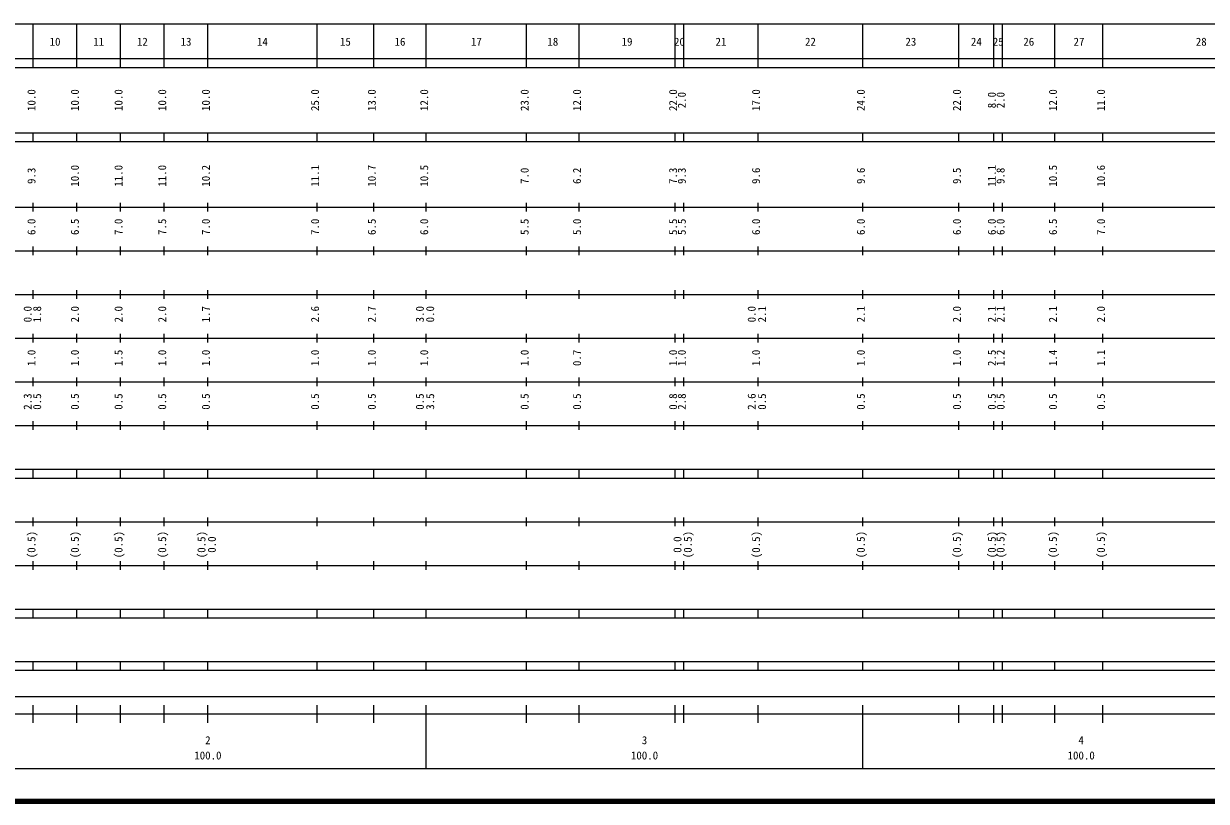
# Model space of a CAD drawing. Units: millimetres on the paper, enlarged 1000 times. Extents: x 40000 to 680000, y 20000 to 380000.
# Drawn here: x 175811 to 446668, y 20000 to 198000 of the extents above; entities that cross this region are included whole.
import ezdxf
from ezdxf.enums import TextEntityAlignment as Align

# ---------------------------------------------------------------- set-up
doc = ezdxf.new("R2010")
doc.units = ezdxf.units.MM
doc.header["$LTSCALE"] = 1000
doc.layers.add('M-TTL', color=2, linetype='Continuous', lineweight=140)
doc.layers.add('M-TTL-BAND', color=7, linetype='Continuous', lineweight=25)
doc.styles.add('ＭＳ ゴシック', font='')
doc.styles.get('ＭＳ ゴシック').set_extended_font_data('MS Gothic')

msp = doc.modelspace()

# ---------------------------------------------------------------- linework, layer by layer
at = {"layer": 'M-TTL'}
msp.add_line((40000, 20000), (680000, 20000), dxfattribs=at)
at = {"layer": 'M-TTL-BAND'}
for p, q in [((68000, 198000), (579000, 198000)), ((178000, 188000), (178000, 198000)), ((188000, 188000), (188000, 198000)), ((198000, 188000), (198000, 198000)), ((208000, 188000), (208000, 198000)), ((218000, 188000), (218000, 198000)), ((243000, 188000), (243000, 198000)), ((256000, 188000), (256000, 198000)), ((268000, 188000), (268000, 198000)), ((291000, 188000), (291000, 198000)), ((303000, 188000), (303000, 198000)), ((325000, 188000), (325000, 198000)), ((327000, 188000), (327000, 198000)), ((344000, 188000), (344000, 198000)), ((368000, 188000), (368000, 198000)), ((390000, 188000), (390000, 198000)), ((398000, 188000), (398000, 198000)), ((400000, 188000), (400000, 198000)), ((412000, 188000), (412000, 198000)), ((423000, 188000), (423000, 198000)), ((40000, 190000), (579000, 190000)), ((40000, 188000), (579000, 188000)), ((40000, 173000), (579000, 173000)), ((40000, 171000), (579000, 171000)), ((178000, 171000), (178000, 173000)), ((188000, 171000), (188000, 173000)), ((198000, 171000), (198000, 173000)), ((208000, 171000), (208000, 173000)), ((218000, 171000), (218000, 173000)), ((243000, 171000), (243000, 173000)), ((256000, 171000), (256000, 173000)), ((268000, 171000), (268000, 173000)), ((291000, 171000), (291000, 173000)), ((303000, 171000), (303000, 173000)), ((325000, 171000), (325000, 173000)), ((327000, 171000), (327000, 173000)), ((344000, 171000), (344000, 173000)), ((368000, 171000), (368000, 173000)), ((390000, 171000), (390000, 173000)), ((398000, 171000), (398000, 173000)), ((400000, 171000), (400000, 173000)), ((412000, 171000), (412000, 173000)), ((423000, 171000), (423000, 173000)), ((40000, 156000), (579000, 156000)), ((178000, 155000), (178000, 157000)), ((188000, 155000), (188000, 157000)), ((198000, 155000), (198000, 157000)), ((208000, 155000), (208000, 157000)), ((218000, 155000), (218000, 157000)), ((243000, 155000), (243000, 157000)), ((256000, 155000), (256000, 157000)), ((268000, 155000), (268000, 157000)), ((291000, 155000), (291000, 157000)), ((303000, 155000), (303000, 157000)), ((325000, 155000), (325000, 157000)), ((327000, 155000), (327000, 157000)), ((344000, 155000), (344000, 157000)), ((368000, 155000), (368000, 157000)), ((390000, 155000), (390000, 157000)), ((398000, 155000), (398000, 157000)), ((400000, 155000), (400000, 157000)), ((412000, 155000), (412000, 157000)), ((423000, 155000), (423000, 157000)), ((178000, 145000), (178000, 147000)), ((188000, 145000), (188000, 147000)), ((198000, 145000), (198000, 147000)), ((208000, 145000), (208000, 147000)), ((218000, 145000), (218000, 147000)), ((243000, 145000), (243000, 147000)), ((256000, 145000), (256000, 147000)), ((268000, 145000), (268000, 147000)), ((291000, 145000), (291000, 147000)), ((303000, 145000), (303000, 147000)), ((325000, 145000), (325000, 147000)), ((327000, 145000), (327000, 147000)), ((344000, 145000), (344000, 147000)), ((368000, 145000), (368000, 147000)), ((390000, 145000), (390000, 147000)), ((398000, 145000), (398000, 147000)), ((400000, 145000), (400000, 147000)), ((412000, 145000), (412000, 147000)), ((423000, 145000), (423000, 147000)), ((46000, 146000), (579000, 146000)), ((52000, 136000), (579000, 136000)), ((178000, 135000), (178000, 137000)), ((188000, 135000), (188000, 137000)), ((198000, 135000), (198000, 137000)), ((208000, 135000), (208000, 137000)), ((218000, 135000), (218000, 137000)), ((243000, 135000), (243000, 137000)), ((256000, 135000), (256000, 137000)), ((268000, 135000), (268000, 137000)), ((291000, 135000), (291000, 137000)), ((303000, 135000), (303000, 137000)), ((325000, 135000), (325000, 137000)), ((327000, 135000), (327000, 137000)), ((344000, 135000), (344000, 137000)), ((368000, 135000), (368000, 137000)), ((390000, 135000), (390000, 137000)), ((398000, 135000), (398000, 137000)), ((400000, 135000), (400000, 137000)), ((412000, 135000), (412000, 137000)), ((423000, 135000), (423000, 137000)), ((46000, 126000), (579000, 126000)), ((178000, 125000), (178000, 127000)), ((188000, 125000), (188000, 127000)), ((198000, 125000), (198000, 127000)), ((208000, 125000), (208000, 127000)), ((218000, 125000), (218000, 127000)), ((243000, 125000), (243000, 127000)), ((256000, 125000), (256000, 127000)), ((268000, 125000), (268000, 127000)), ((291000, 125000), (291000, 127000)), ((303000, 125000), (303000, 127000)), ((325000, 125000), (325000, 127000)), ((327000, 125000), (327000, 127000)), ((344000, 125000), (344000, 127000)), ((368000, 125000), (368000, 127000)), ((390000, 125000), (390000, 127000)), ((398000, 125000), (398000, 127000)), ((400000, 125000), (400000, 127000)), ((412000, 125000), (412000, 127000)), ((423000, 125000), (423000, 127000)), ((178000, 115000), (178000, 117000)), ((188000, 115000), (188000, 117000)), ((198000, 115000), (198000, 117000)), ((208000, 115000), (208000, 117000)), ((218000, 115000), (218000, 117000)), ((243000, 115000), (243000, 117000)), ((256000, 115000), (256000, 117000)), ((268000, 115000), (268000, 117000)), ((291000, 115000), (291000, 117000)), ((303000, 115000), (303000, 117000)), ((325000, 115000), (325000, 117000)), ((327000, 115000), (327000, 117000)), ((344000, 115000), (344000, 117000)), ((368000, 115000), (368000, 117000)), ((390000, 115000), (390000, 117000)), ((398000, 115000), (398000, 117000)), ((400000, 115000), (400000, 117000)), ((412000, 115000), (412000, 117000)), ((423000, 115000), (423000, 117000)), ((52000, 116000), (579000, 116000)), ((46000, 106000), (579000, 106000)), ((178000, 105000), (178000, 107000)), ((188000, 105000), (188000, 107000)), ((198000, 105000), (198000, 107000)), ((208000, 105000), (208000, 107000)), ((218000, 105000), (218000, 107000)), ((243000, 105000), (243000, 107000)), ((256000, 105000), (256000, 107000)), ((268000, 105000), (268000, 107000)), ((291000, 105000), (291000, 107000)), ((303000, 105000), (303000, 107000)), ((325000, 105000), (325000, 107000)), ((327000, 105000), (327000, 107000)), ((344000, 105000), (344000, 107000)), ((368000, 105000), (368000, 107000)), ((390000, 105000), (390000, 107000)), ((398000, 105000), (398000, 107000)), ((400000, 105000), (400000, 107000)), ((412000, 105000), (412000, 107000)), ((423000, 105000), (423000, 107000)), ((40000, 96000), (579000, 96000)), ((178000, 94000), (178000, 96000)), ((188000, 94000), (188000, 96000)), ((198000, 94000), (198000, 96000)), ((208000, 94000), (208000, 96000)), ((218000, 94000), (218000, 96000)), ((243000, 94000), (243000, 96000)), ((256000, 94000), (256000, 96000)), ((268000, 94000), (268000, 96000)), ((291000, 94000), (291000, 96000)), ((303000, 94000), (303000, 96000)), ((325000, 94000), (325000, 96000)), ((327000, 94000), (327000, 96000)), ((344000, 94000), (344000, 96000)), ((368000, 94000), (368000, 96000)), ((390000, 94000), (390000, 96000)), ((398000, 94000), (398000, 96000)), ((400000, 94000), (400000, 96000)), ((412000, 94000), (412000, 96000)), ((423000, 94000), (423000, 96000)), ((40000, 94000), (579000, 94000)), ((49000, 84000), (579000, 84000)), ((178000, 83000), (178000, 85000)), ((188000, 83000), (188000, 85000)), ((198000, 83000), (198000, 85000)), ((208000, 83000), (208000, 85000)), ((218000, 83000), (218000, 85000)), ((243000, 83000), (243000, 85000)), ((256000, 83000), (256000, 85000)), ((268000, 83000), (268000, 85000)), ((291000, 83000), (291000, 85000)), ((303000, 83000), (303000, 85000)), ((325000, 83000), (325000, 85000)), ((327000, 83000), (327000, 85000)), ((344000, 83000), (344000, 85000)), ((368000, 83000), (368000, 85000)), ((390000, 83000), (390000, 85000)), ((398000, 83000), (398000, 85000)), ((400000, 83000), (400000, 85000)), ((412000, 83000), (412000, 85000)), ((423000, 83000), (423000, 85000)), ((40000, 74000), (579000, 74000)), ((178000, 73000), (178000, 75000)), ((188000, 73000), (188000, 75000)), ((198000, 73000), (198000, 75000)), ((208000, 73000), (208000, 75000)), ((218000, 73000), (218000, 75000)), ((243000, 73000), (243000, 75000)), ((256000, 73000), (256000, 75000)), ((268000, 73000), (268000, 75000)), ((291000, 73000), (291000, 75000)), ((303000, 73000), (303000, 75000)), ((325000, 73000), (325000, 75000)), ((327000, 73000), (327000, 75000)), ((344000, 73000), (344000, 75000)), ((368000, 73000), (368000, 75000)), ((390000, 73000), (390000, 75000)), ((398000, 73000), (398000, 75000)), ((400000, 73000), (400000, 75000)), ((412000, 73000), (412000, 75000)), ((423000, 73000), (423000, 75000)), ((40000, 64000), (579000, 64000)), ((178000, 62000), (178000, 64000)), ((188000, 62000), (188000, 64000)), ((198000, 62000), (198000, 64000)), ((208000, 62000), (208000, 64000)), ((218000, 62000), (218000, 64000)), ((243000, 62000), (243000, 64000)), ((256000, 62000), (256000, 64000)), ((268000, 62000), (268000, 64000)), ((291000, 62000), (291000, 64000)), ((303000, 62000), (303000, 64000)), ((325000, 62000), (325000, 64000)), ((327000, 62000), (327000, 64000)), ((344000, 62000), (344000, 64000)), ((368000, 62000), (368000, 64000)), ((390000, 62000), (390000, 64000)), ((398000, 62000), (398000, 64000)), ((400000, 62000), (400000, 64000)), ((412000, 62000), (412000, 64000)), ((423000, 62000), (423000, 64000)), ((40000, 62000), (579000, 62000)), ((40000, 52000), (579000, 52000)), ((178000, 50000), (178000, 52000)), ((188000, 50000), (188000, 52000)), ((198000, 50000), (198000, 52000)), ((208000, 50000), (208000, 52000)), ((218000, 50000), (218000, 52000)), ((243000, 50000), (243000, 52000)), ((256000, 50000), (256000, 52000)), ((268000, 50000), (268000, 52000)), ((291000, 50000), (291000, 52000)), ((303000, 50000), (303000, 52000)), ((325000, 50000), (325000, 52000)), ((327000, 50000), (327000, 52000)), ((344000, 50000), (344000, 52000)), ((368000, 50000), (368000, 52000)), ((390000, 50000), (390000, 52000)), ((398000, 50000), (398000, 52000)), ((400000, 50000), (400000, 52000)), ((412000, 50000), (412000, 52000)), ((423000, 50000), (423000, 52000)), ((40000, 50000), (579000, 50000)), ((71000, 44000), (560100, 44000)), ((178000, 38000), (178000, 42000)), ((188000, 38000), (188000, 42000)), ((198000, 38000), (198000, 42000)), ((208000, 38000), (208000, 42000)), ((218000, 38000), (218000, 42000)), ((243000, 38000), (243000, 42000)), ((256000, 38000), (256000, 42000)), ((268000, 27500), (268000, 42000)), ((291000, 38000), (291000, 42000)), ((303000, 38000), (303000, 42000)), ((325000, 38000), (325000, 42000)), ((327000, 38000), (327000, 42000)), ((344000, 38000), (344000, 42000)), ((368000, 27500), (368000, 42000)), ((390000, 38000), (390000, 42000)), ((398000, 38000), (398000, 42000)), ((400000, 38000), (400000, 42000)), ((412000, 38000), (412000, 42000)), ((423000, 38000), (423000, 42000)), ((40000, 40000), (579000, 40000)), ((68000, 27500), (579000, 27500))]:
    msp.add_line(p, q, dxfattribs=at)

# ---------------------------------------------------------------- texts
at = {"layer": 'M-TTL-BAND', "style": 'ＭＳ ゴシック'}
for s, p in [('10', (183000, 192405)), ('11', (193000, 192405)), ('12', (203000, 192405)), ('13', (213000, 192405)), ('14', (230500, 192405)), ('15', (249500, 192405)), ('16', (262000, 192405)), ('17', (279500, 192405)), ('18', (297000, 192405)), ('19', (314000, 192405)), ('20', (326000, 192405)), ('21', (335500, 192405)), ('22', (356000, 192405)), ('23', (379000, 192405)), ('24', (394000, 192405)), ('25', (399000, 192405)), ('26', (406000, 192405)), ('27', (417500, 192405)), ('28', (445500, 192405)), ('2', (218000, 32523)), ('3', (318000, 32523)), ('4', (418000, 32523)), ('100.0', (218000, 29033)), ('100.0', (318000, 29033)), ('100.0', (418000, 29033))]:
    msp.add_text(s, height=1833, dxfattribs=at).set_placement(p, align=Align.BOTTOM_CENTER)
for s, p in [('10.0', (179067, 180500)), ('10.0', (189000, 180500)), ('10.0', (199000, 180500)), ('10.0', (209000, 180500)), ('10.0', (219000, 180500)), ('25.0', (244000, 180500)), ('13.0', (257000, 180500)), ('12.0', (269000, 180500)), ('23.0', (292000, 180500)), ('12.0', (304000, 180500)), ('22.0', (326000, 180500)), ('2.0', (328000, 180500)), ('17.0', (345000, 180500)), ('24.0', (369000, 180500)), ('22.0', (391000, 180500)), ('8.0', (399000, 180500)), ('2.0', (401000, 180500)), ('12.0', (413000, 180500)), ('11.0', (424000, 180500)), ('10.0', (189000, 163174)), ('11.0', (199000, 163174)), ('11.0', (209000, 163174)), ('10.2', (219000, 163174)), ('11.1', (244000, 163174)), ('10.7', (257000, 163174)), ('10.5', (269000, 163174)), ('11.1', (399000, 163174)), ('10.5', (413000, 163174)), ('10.6', (424000, 163174)), ('9.3', (179067, 163174)), ('7.0', (292000, 163174)), ('6.2', (304000, 163174)), ('7.3', (326000, 163174)), ('9.3', (328000, 163174)), ('9.6', (345000, 163174)), ('9.6', (369000, 163174)), ('9.5', (391000, 163174)), ('9.8', (401000, 163174)), ('6.0', (179067, 151500)), ('6.5', (189000, 151500)), ('7.0', (199000, 151500)), ('7.5', (209000, 151500)), ('7.0', (219000, 151500)), ('7.0', (244000, 151500)), ('6.5', (257000, 151500)), ('6.0', (269000, 151500)), ('5.5', (292000, 151500)), ('5.0', (304000, 151500)), ('5.5', (326000, 151500)), ('5.5', (328000, 151500)), ('6.0', (345000, 151500)), ('6.0', (369000, 151500)), ('6.0', (391000, 151500)), ('6.0', (399000, 151500)), ('6.0', (401000, 151500)), ('6.5', (413000, 151500)), ('7.0', (424000, 151500)), ('0.0', (178183, 131500)), ('1.8', (180364, 131500)), ('2.0', (189000, 131500)), ('2.0', (199000, 131500)), ('2.0', (209000, 131500)), ('1.7', (219000, 131500)), ('2.6', (244000, 131500)), ('2.7', (257000, 131500)), ('3.0', (268000, 131500)), ('0.0', (270370, 131500)), ('0.0', (344000, 131500)), ('2.1', (346370, 131500)), ('2.1', (369000, 131500)), ('2.0', (391000, 131500)), ('2.1', (399000, 131500)), ('2.1', (401000, 131500)), ('2.1', (413000, 131500)), ('2.0', (424000, 131500)), ('1.0', (179067, 121500)), ('1.0', (189000, 121500)), ('1.5', (199000, 121500)), ('1.0', (209000, 121500)), ('1.0', (219000, 121500)), ('1.0', (244000, 121500)), ('1.0', (257000, 121500)), ('1.0', (269000, 121500)), ('1.0', (292000, 121500)), ('0.7', (304000, 121500)), ('1.0', (326000, 121500)), ('1.0', (328000, 121500)), ('1.0', (345000, 121500)), ('1.0', (369000, 121500)), ('1.0', (391000, 121500)), ('2.5', (399000, 121500)), ('1.2', (401000, 121500)), ('1.4', (413000, 121500)), ('1.1', (424000, 121500)), ('2.3', (178183, 111500)), ('0.5', (180364, 111500)), ('0.5', (189000, 111500)), ('0.5', (199000, 111500)), ('0.5', (209000, 111500)), ('0.5', (219000, 111500)), ('0.5', (244000, 111500)), ('0.5', (257000, 111500)), ('0.5', (268000, 111500)), ('3.5', (270370, 111500)), ('0.5', (292000, 111500)), ('0.5', (304000, 111500)), ('0.8', (326000, 111500)), ('2.8', (328000, 111500)), ('2.6', (344000, 111500)), ('0.5', (346370, 111500)), ('0.5', (369000, 111500)), ('0.5', (391000, 111500)), ('0.5', (399000, 111500)), ('0.5', (401000, 111500)), ('0.5', (413000, 111500)), ('0.5', (424000, 111500)), ('(0.5)', (179067, 78764)), ('(0.5)', (189000, 78764)), ('(0.5)', (199000, 78764)), ('(0.5)', (209000, 78764)), ('(0.5)', (218000, 78764)), ('(0.5)', (329370, 78764)), ('(0.5)', (345000, 78764)), ('(0.5)', (369000, 78764)), ('(0.5)', (391000, 78764)), ('(0.5)', (399000, 78764)), ('(0.5)', (401000, 78764)), ('(0.5)', (413000, 78764)), ('(0.5)', (424000, 78764)), ('0.0', (220370, 78764)), ('0.0', (327000, 78764))]:
    msp.add_text(s, height=1833, rotation=90, dxfattribs=at).set_placement(p, align=Align.BOTTOM_CENTER)

doc.saveas('drawing.dxf')
